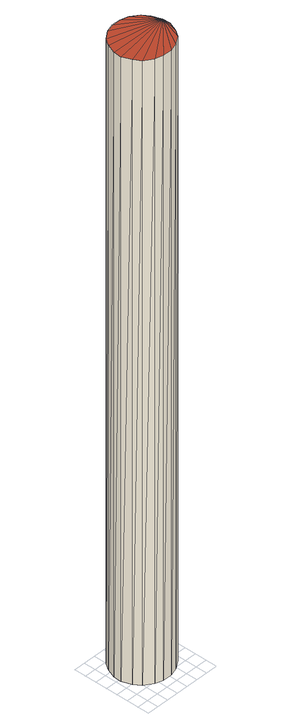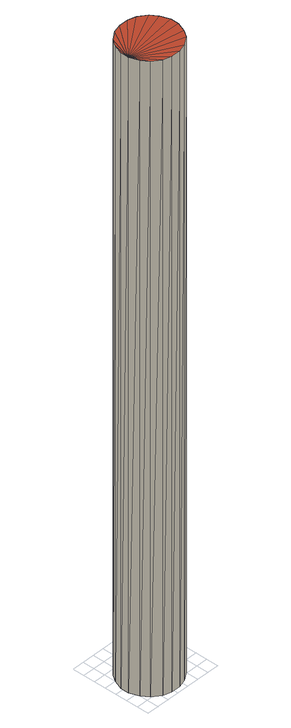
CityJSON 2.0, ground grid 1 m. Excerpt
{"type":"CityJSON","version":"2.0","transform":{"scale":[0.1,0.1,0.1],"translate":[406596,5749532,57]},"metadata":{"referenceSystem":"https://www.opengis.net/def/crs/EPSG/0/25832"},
"CityObjects":{
"building1":{"type":"Building","attributes":{"Geometrietyp2DReferenz":"1000","Gemeindeschluessel":"05515000","function":"51002_1251","roofType":"9999","measuredHeight":56.66},"geometry":[{"type":"Solid","lod":"2","boundaries":[[[[0,1,2]],[[1,3,2]],[[4,5,0]],[[5,1,0]],[[6,7,4]],[[7,5,4]],[[8,9,6]],[[9,7,6]],[[10,11,8]],[[11,9,8]],[[12,13,10]],[[13,11,10]],[[14,15,12]],[[15,13,12]],[[16,17,14]],[[17,15,14]],[[18,19,16]],[[19,17,16]],[[20,21,18]],[[21,19,18]],[[22,23,20]],[[23,21,20]],[[24,25,22]],[[25,23,22]],[[26,27,24]],[[27,25,24]],[[28,29,26]],[[29,27,26]],[[30,31,28]],[[31,29,28]],[[32,33,30]],[[33,31,30]],[[34,35,32]],[[35,33,32]],[[36,37,34]],[[37,35,34]],[[38,39,36]],[[39,37,36]],[[2,3,38]],[[3,39,38]],[[3,1,39]],[[1,5,39]],[[5,7,39]],[[7,9,39]],[[9,11,39]],[[11,13,39]],[[13,15,39]],[[15,17,39]],[[17,19,39]],[[19,21,39]],[[21,23,39]],[[23,25,39]],[[25,27,39]],[[27,29,39]],[[29,31,39]],[[31,33,39]],[[33,35,39]],[[35,37,39]],[[0,2,4]],[[2,38,4]],[[38,36,4]],[[36,34,4]],[[34,32,4]],[[32,30,4]],[[30,28,4]],[[28,26,4]],[[26,24,4]],[[24,22,4]],[[22,20,4]],[[20,18,4]],[[18,16,4]],[[16,14,4]],[[14,12,4]],[[12,10,4]],[[10,8,4]],[[8,6,4]]]],"semantics":{"surfaces":[{"type":"WallSurface"},{"type":"GroundSurface"},{"type":"RoofSurface"}],"values":[[0,0,0,0,0,0,0,0,0,0,0,0,0,0,0,0,0,0,0,0,0,0,0,0,0,0,0,0,0,0,0,0,0,0,0,0,0,0,0,0,1,1,1,1,1,1,1,1,1,1,1,1,1,1,1,1,1,1,2,2,2,2,2,2,2,2,2,2,2,2,2,2,2,2,2,2]]}}]}
},
"vertices":[
[50,43,568],[50,43,2],[46,49,568],[46,49,2],[53,35,568],[53,35,2],[53,28,568],[53,28,2],[50,20,568],[50,20,2],[46,14,568],[46,14,2],[39,9,568],[39,9,2],[32,7,568],[32,7,2],[24,7,568],[24,7,2],[17,9,568],[17,9,2],[10,14,568],[10,14,2],[6,20,568],[6,20,2],[3,28,568],[3,28,2],[3,35,568],[3,35,2],[6,43,568],[6,43,2],[10,49,568],[10,49,2],[17,54,568],[17,54,2],[24,56,568],[24,56,2],[32,56,568],[32,56,2],[39,54,568],[39,54,2]
]}
